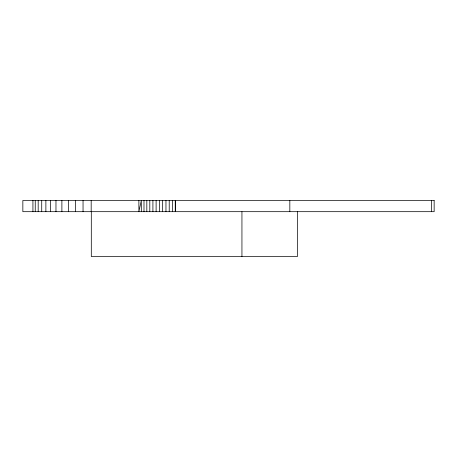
<?xml version="1.0" encoding="UTF-8"?>
<svg xmlns="http://www.w3.org/2000/svg" width="457" height="457" viewBox="0 0 457 457"><rect width="100%" height="100%" fill="white"/><g stroke="black" fill="none" stroke-linecap="round" stroke-linejoin="round"><path stroke-width="0.69" d="M431.591 200.469L431.591 211.682M297.444 211.682L297.444 256.531L91.303 256.531L91.303 211.682M289.829 200.469L289.829 211.682M241.942 211.682L241.942 256.531M175.534 200.469L175.534 211.682M175.254 200.469L175.254 211.682M172.42 200.469L172.42 211.682M169.221 200.469L169.221 211.682M165.96 200.469L165.96 211.682M162.663 200.469L162.663 211.682M159.373 200.469L159.373 211.682M156.111 200.469L156.111 211.682M152.912 200.469L152.912 211.682M149.805 200.469L149.805 211.682M146.823 200.469L146.823 211.682M143.989 200.469L143.989 211.682M141.327 211.682L141.327 200.469L138.877 211.682L138.877 200.469M91.177 200.469L91.177 211.682M83.043 200.469L83.043 211.682M75.439 200.469L75.439 211.682M68.384 200.469L68.384 211.682M61.889 200.469L61.889 211.682M55.971 200.469L55.971 211.682M50.63 200.469L50.63 211.682M45.877 200.469L45.877 211.682M41.724 200.469L41.724 211.682M38.182 200.469L38.182 211.682M35.246 200.469L35.246 211.682M32.927 200.469L32.927 211.682M434.15 200.469L22.85 200.469L22.85 211.682L434.15 211.682L434.15 200.469"/></g></svg>
